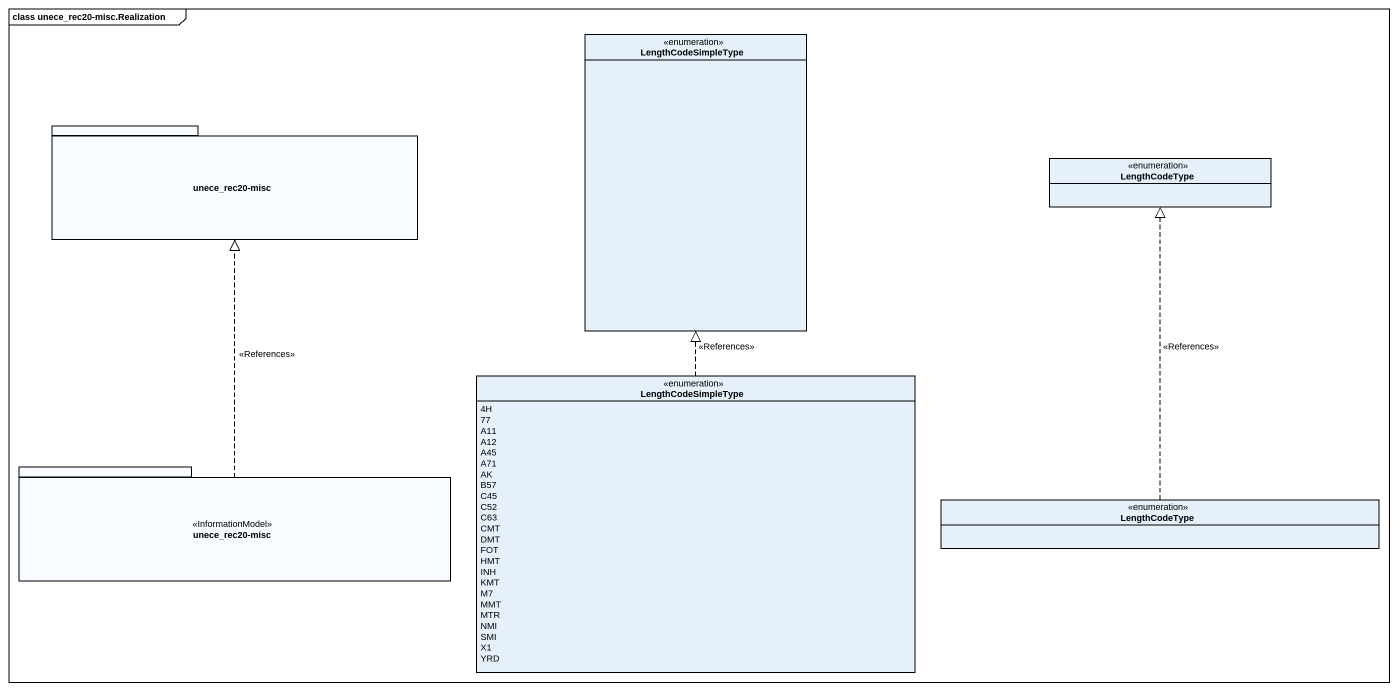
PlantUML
@startuml
mainframe class unece_rec20-misc.Realization
hide circle
hide empty members
enum LengthCodeSimpleType
package "unece_rec20-misc" as unece_rec20_misc {
}
enum LengthCodeType
enum "LengthCodeSimpleType" as LengthCodeSimpleType_2 {
  4H
  77
  A11
  A12
  A45
  A71
  AK
  B57
  C45
  C52
  C63
  CMT
  DMT
  FOT
  HMT
  INH
  KMT
  M7
  MMT
  MTR
  NMI
  SMI
  X1
  YRD
}
package "unece_rec20-misc" as unece_rec20_misc_2 <<InformationModel>> {
}
enum "LengthCodeType" as LengthCodeType_2
LengthCodeSimpleType_2 .up.|> LengthCodeSimpleType : <<References>>
unece_rec20_misc_2 .up.|> unece_rec20_misc : <<References>>
LengthCodeType_2 .up.|> LengthCodeType : <<References>>
@enduml
